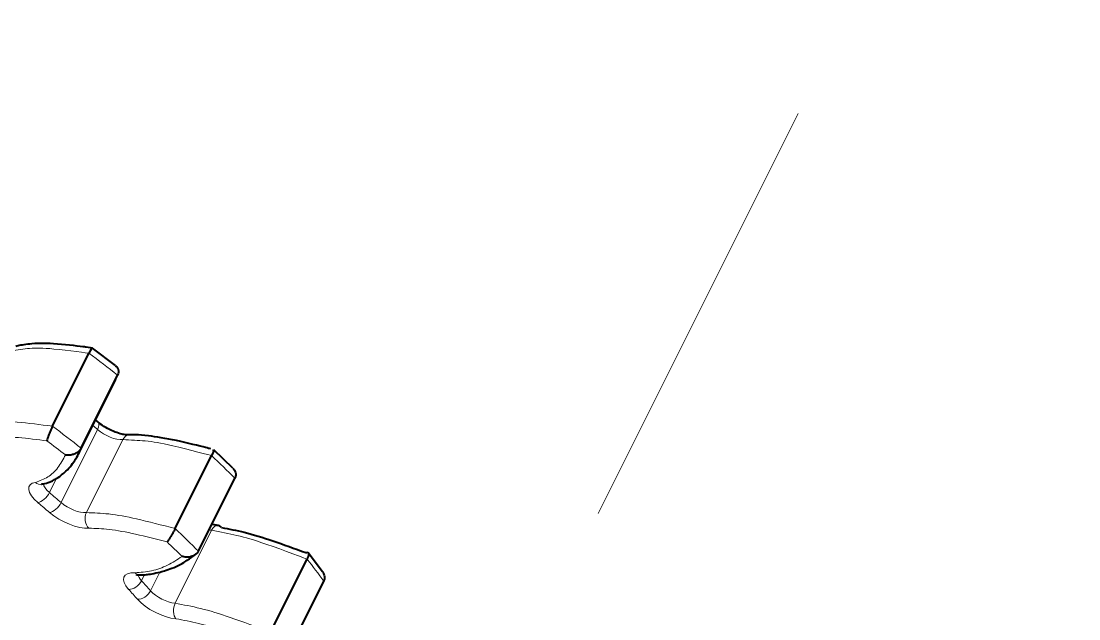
# Model space of a CAD drawing. Header units: inches. Extents: x 0 to 11, y 0 to 8.5.
# Drawn here: x 3.6518 to 3.8885, y 5.6438 to 5.7775 of the extents above; entities that cross this region are included whole.
import ezdxf

# ---------------------------------------------------------------- set-up
doc = ezdxf.new("R2010")
doc.units = ezdxf.units.IN
doc.header["$LTSCALE"] = 0.5
doc.header["$MEASUREMENT"] = 0
doc.linetypes.add('ONS_PHANTOM', pattern=[0.5, 0.25, -0.05, 0.05, -0.05, 0.05, -0.05])
for name, color, linetype, lineweight in [('EXPLODE_LINES', 7, 'ONS_PHANTOM', 13), ('TANGENT_LINES', 7, 'Continuous', 15), ('Visible', 7, 'Continuous', 40)]:
    doc.layers.add(name, color=color, linetype=linetype, lineweight=lineweight)

msp = doc.modelspace()

# ---------------------------------------------------------------- linework, layer by layer
at = {"layer": 'EXPLODE_LINES'}
msp.add_line((3.68033, 5.46613), (3.9238, 5.95307), dxfattribs=at)
at = {"layer": 'TANGENT_LINES'}
for p, q in [((3.67293, 5.69734), (3.67334, 5.69832)), ((3.66887, 5.68612), (3.66071, 5.66979)), ((3.66636, 5.66755), (3.67452, 5.68388)), ((3.66518, 5.68199), (3.66477, 5.68101)), ((3.65808, 5.67203), (3.65969, 5.67525)), ((3.68624, 5.64727), (3.6944, 5.6636)), ((3.6828, 5.65423), (3.68072, 5.65007)), ((3.6787, 5.65233), (3.67938, 5.65369))]:
    msp.add_line(p, q, dxfattribs=at)
for centre, major_axis, ratio, start_param, end_param in [((3.57275, 5.67521), (0.16052, -0.08026), 0.408248, 1.110999, 1.159717), ((3.57275, 5.67521), (0.13644, -0.06822), 0.408248, 1.010289, 1.020949), ((3.67612, 5.68245), (-0.00021, 0.00249), 0.758177, 12.543951, 13.460625), ((3.56356, 5.65684), (0.15828, -0.07914), 0.408248, 1.119423, 1.151293), ((3.57275, 5.67521), (0.16052, -0.08026), 0.408248, 0.886599, 0.935318), ((3.6608, 5.67242), (0.00398, -0.00199), 0.408248, 9.64757, 10.460805), ((3.56356, 5.65684), (0.1342, -0.0671), 0.408248, 1.010289, 1.036027), ((3.66351, 5.67011), (0.00398, -0.00199), 0.408248, 10.435067, 11.975653), ((3.66796, 5.66612), (-0.00021, 0.00249), 0.758177, 0.894254, 2.46505), ((3.6956, 5.66217), (0.00024, 0.00249), 0.626031, 12.558352, 13.586177), ((3.56356, 5.65684), (0.15828, -0.07914), 0.408248, 0.895024, 0.926893), ((3.57275, 5.67521), (0.16052, -0.08026), 0.408248, 0.6622, 0.710918), ((3.68202, 5.65214), (0.00398, -0.00199), 0.408248, 9.66868, 10.236406), ((3.56356, 5.65684), (0.1342, -0.0671), 0.408248, 0.785889, 0.811628), ((3.6841, 5.64981), (0.00398, -0.00199), 0.408248, 10.210667, 11.751253), ((3.68744, 5.64584), (0.00024, 0.00249), 0.626031, 1.019806, 2.590603)]:
    msp.add_ellipse(centre, major_axis=major_axis, ratio=ratio, start_param=start_param, end_param=end_param, dxfattribs=at)
at = {"layer": 'TANGENT_LINES', "extrusion": (0, 0, -1)}
for centre, major_axis, ratio, start_param, end_param in [((3.6673, 5.68594), (0.00164, 0.00189), 0.485297, 12.565851, 13.651366), ((3.56458, 5.65888), (-0.16052, 0.08026), 0.408248, 1.981876, 2.030594), ((3.67167, 5.68644), (-0.00398, 0.00199), 0.408248, 10.015496, 11.556082), ((3.65978, 5.67038), (-0.00621, 0.00311), 0.408248, 11.530343, 13.070929), ((3.65598, 5.67636), (0.00043, -0.00246), 0.799116, 12.565964, 13.312882), ((3.65655, 5.67182), (0.00161, 0.00191), 0.465238, 1.091448, 2.662245), ((3.56458, 5.65888), (-0.13644, 0.06822), 0.408248, 2.105565, 2.131304), ((3.65913, 5.66961), (0.00164, 0.00189), 0.485297, 1.084996, 2.655792), ((3.66249, 5.66807), (-0.00621, 0.00311), 0.408248, 10.015496, 11.556082), ((3.56458, 5.65888), (-0.16052, 0.08026), 0.408248, 2.206275, 2.254993), ((3.69226, 5.66614), (-0.00398, 0.00199), 0.408248, 10.239895, 10.404366), ((3.681, 5.65009), (-0.00621, 0.00311), 0.408248, 11.754743, 13.295329), ((3.67683, 5.65243), (0.00185, 0.00168), 0.628346, 1.018334, 2.58913), ((3.67824, 5.65614), (-0.00009, -0.0025), 0.680882, 12.548565, 13.157642), ((3.56458, 5.65888), (-0.13644, 0.06822), 0.408248, 2.329965, 2.355703), ((3.67881, 5.65021), (0.00188, 0.00165), 0.64518, 1.007075, 2.577872), ((3.68308, 5.64777), (-0.00621, 0.00311), 0.408248, 10.239895, 11.780481)]:
    msp.add_ellipse(centre, major_axis=major_axis, ratio=ratio, start_param=start_param, end_param=end_param, dxfattribs=at)
at = {"layer": 'TANGENT_LINES'}
for points, knots in [([(3.66693, 5.70321), (3.66693, 5.70321), (3.66692, 5.70321), (3.6582, 5.70437), (3.65395, 5.70444), (3.65094, 5.70396), (3.64954, 5.70373)], [0, 0, 0, 0, 0.003075, 0.393882, 0.716704, 1, 1, 1, 1]), ([(3.64137, 5.6874), (3.64271, 5.68764), (3.64558, 5.68814), (3.65105, 5.68791), (3.65603, 5.68724), (3.65876, 5.68688)], [0, 0, 0, 0, 0.284166, 0.607981, 1, 1, 1, 1]), ([(3.65754, 5.68362), (3.65537, 5.68389), (3.65126, 5.68441), (3.64605, 5.68464), (3.64347, 5.68419), (3.64228, 5.68399)], [0, 0, 0, 0, 0.376263, 0.713108, 1, 1, 1, 1]), ([(3.69439, 5.68031), (3.69439, 5.68031), (3.69439, 5.68031), (3.68475, 5.68284), (3.6799, 5.68364), (3.67625, 5.68381), (3.67452, 5.68388)], [0, 0, 0, 0, 0.003009, 0.388128, 0.71096, 1, 1, 1, 1]), ([(3.65496, 5.67432), (3.65592, 5.67466), (3.65784, 5.67535), (3.66013, 5.67753), (3.66115, 5.67947), (3.66168, 5.68046)], [0, 0, 0, 0, 0.327205, 0.656771, 1, 1, 1, 1]), ([(3.66636, 5.66755), (3.66801, 5.6675), (3.6715, 5.66737), (3.67773, 5.66621), (3.68323, 5.66476), (3.68623, 5.66398)], [0, 0, 0, 0, 0.28991, 0.613712, 1, 1, 1, 1]), ([(3.68442, 5.66101), (3.68203, 5.66162), (3.67747, 5.66279), (3.67155, 5.66391), (3.6684, 5.66402), (3.66694, 5.66407)], [0, 0, 0, 0, 0.370955, 0.707591, 1, 1, 1, 1]), ([(3.71576, 5.65715), (3.71576, 5.65715), (3.71575, 5.65716), (3.70569, 5.66094), (3.70045, 5.66244), (3.69636, 5.66322), (3.6944, 5.6636)], [0, 0, 0, 0, 0.002949, 0.38271, 0.705397, 1, 1, 1, 1]), ([(3.67722, 5.6541), (3.67848, 5.6542), (3.68099, 5.65439), (3.68458, 5.65567), (3.68671, 5.65706), (3.68778, 5.65775)], [0, 0, 0, 0, 0.333208, 0.665507, 1, 1, 1, 1]), ([(3.68624, 5.64727), (3.68811, 5.64693), (3.69204, 5.64621), (3.69872, 5.64416), (3.70448, 5.64199), (3.7076, 5.64082)], [0, 0, 0, 0, 0.29547, 0.619108, 1, 1, 1, 1]), ([(3.70524, 5.63818), (3.70275, 5.63911), (3.69798, 5.64088), (3.69161, 5.64284), (3.68808, 5.64349), (3.68642, 5.6438)], [0, 0, 0, 0, 0.365958, 0.702254, 1, 1, 1, 1])]:
    msp.add_open_spline(points, degree=3, knots=knots, dxfattribs=at)
at = {"layer": 'Visible'}
for p, q in [((3.6677, 5.70436), (3.66629, 5.70456)), ((3.66773, 5.70436), (3.66764, 5.70434)), ((3.67287, 5.70044), (3.66774, 5.70435)), ((3.65876, 5.68688), (3.66693, 5.70321)), ((3.66462, 5.6807), (3.67278, 5.69703)), ((3.66518, 5.68199), (3.67334, 5.69832)), ((3.67278, 5.69703), (3.67293, 5.69734)), ((3.67306, 5.69769), (3.67339, 5.69847)), ((3.66893, 5.68783), (3.66841, 5.68828)), ((3.66477, 5.68101), (3.66462, 5.6807)), ((3.68623, 5.66398), (3.69439, 5.68031)), ((3.69488, 5.68162), (3.69489, 5.68155)), ((3.69915, 5.67747), (3.69489, 5.6816)), ((3.69143, 5.65893), (3.69959, 5.67526)), ((3.7076, 5.64082), (3.71576, 5.65715)), ((3.71921, 5.65434), (3.71603, 5.65857)), ((3.67808, 5.65365), (3.67937, 5.65365)), ((3.71132, 5.63587), (3.71948, 5.6522))]:
    msp.add_line(p, q, dxfattribs=at)
at = {"layer": 'Visible', "flags": 128}
for points in [[(3.66764, 5.70434), (3.66764, 5.70434), (3.66746, 5.70414), (3.66722, 5.70376), (3.66693, 5.70321)], [(3.69489, 5.68155), (3.69489, 5.68155), (3.69483, 5.68129), (3.69466, 5.68087), (3.69439, 5.68031)]]:
    msp.add_lwpolyline(points, dxfattribs=at)
at = {"layer": 'Visible'}
for centre, major_axis, ratio, start_param, end_param in [((3.67612, 5.68245), (-0.00021, 0.00249), 0.758177, 12.494147, 12.543951), ((3.6956, 5.66217), (0.00024, 0.00249), 0.626031, 12.015381, 12.558352)]:
    msp.add_ellipse(centre, major_axis=major_axis, ratio=ratio, start_param=start_param, end_param=end_param, dxfattribs=at)
at = {"layer": 'Visible', "extrusion": (0, 0, -1)}
msp.add_ellipse((3.65598, 5.67636), major_axis=(0.00043, -0.00246), ratio=0.799116, start_param=12.505421, end_param=12.565964, dxfattribs=at)
at = {"layer": 'Visible'}
for points, knots in [([(3.66629, 5.70456), (3.66622, 5.70457), (3.66582, 5.70463), (3.65939, 5.70541), (3.65459, 5.70547), (3.65116, 5.70493), (3.6507, 5.70475), (3.65057, 5.7047)], [0, 0, 0, 0, 0.074835, 0.385734, 0.685349, 0.907515, 1, 1, 1, 1]), ([(3.67287, 5.70044), (3.67299, 5.70033), (3.67325, 5.70011), (3.67353, 5.69955), (3.67358, 5.69894), (3.67342, 5.69853), (3.67334, 5.69832)], [0, 0, 0, 0, 0.229234, 0.483108, 0.735869, 1, 1, 1, 1]), ([(3.67592, 5.68494), (3.67573, 5.68493), (3.67529, 5.68492), (3.67421, 5.6851), (3.67275, 5.68556), (3.67113, 5.68628), (3.66955, 5.6873), (3.66911, 5.68768), (3.66893, 5.68783)], [0, 0, 0, 0, 0.116852, 0.271986, 0.458132, 0.662617, 0.867765, 1, 1, 1, 1]), ([(3.65876, 5.68688), (3.65866, 5.68666), (3.65844, 5.68622), (3.65815, 5.68553), (3.65789, 5.68483), (3.65768, 5.68426), (3.65754, 5.68364), (3.65754, 5.68362), (3.65754, 5.68362)], [0, 0, 0, 0, 0.199578, 0.401678, 0.601478, 0.796168, 0.972116, 1, 1, 1, 1]), ([(3.69418, 5.6818), (3.69388, 5.68188), (3.69286, 5.68216), (3.68635, 5.68383), (3.68051, 5.68474), (3.6775, 5.68502), (3.67635, 5.68496), (3.67586, 5.68493)], [0, 0, 0, 0, 0.120082, 0.402615, 0.678547, 0.863761, 1, 1, 1, 1]), ([(3.65976, 5.67525), (3.65985, 5.6753), (3.66013, 5.67548), (3.662, 5.6768), (3.66401, 5.67946), (3.66454, 5.68061), (3.66477, 5.68108)], [0, 0, 0, 0, 0.114495, 0.396572, 0.749543, 1, 1, 1, 1]), ([(3.66518, 5.68199), (3.66505, 5.68178), (3.66479, 5.68137), (3.6642, 5.6809), (3.66345, 5.68056), (3.66272, 5.68035), (3.66172, 5.68045), (3.66168, 5.68046), (3.66168, 5.68046)], [0, 0, 0, 0, 0.18155, 0.367122, 0.557878, 0.757575, 0.963466, 1, 1, 1, 1]), ([(3.69463, 5.68142), (3.69463, 5.68142), (3.69464, 5.68143), (3.69475, 5.68154), (3.69484, 5.68162)], [0, 0, 0, 0, 0.182149, 1, 1, 1, 1]), ([(3.69915, 5.67747), (3.69924, 5.67738), (3.69944, 5.67717), (3.69976, 5.67655), (3.69983, 5.6759), (3.69967, 5.67548), (3.69959, 5.67526)], [0, 0, 0, 0, 0.207433, 0.474725, 0.73502, 1, 1, 1, 1]), ([(3.65632, 5.67388), (3.65634, 5.67389), (3.65638, 5.67389), (3.6564, 5.6739), (3.65641, 5.6739)], [0, 0, 0, 0, 0.592825, 1, 1, 1, 1]), ([(3.65634, 5.67389), (3.65681, 5.67398), (3.65785, 5.67418), (3.65909, 5.67487), (3.65976, 5.67525)], [0, 0, 0, 0, 0.452177, 1, 1, 1, 1]), ([(3.68623, 5.66398), (3.68612, 5.66376), (3.68589, 5.66333), (3.68553, 5.66268), (3.68514, 5.66204), (3.68482, 5.66152), (3.68444, 5.66102), (3.68442, 5.66101), (3.68442, 5.66101)], [0, 0, 0, 0, 0.199845, 0.402197, 0.602176, 0.796868, 0.972314, 1, 1, 1, 1]), ([(3.69584, 5.66466), (3.69553, 5.6647), (3.69498, 5.66478), (3.69462, 5.66488), (3.69446, 5.66493)], [0, 0, 0, 0, 0.56749, 1, 1, 1, 1]), ([(3.69662, 5.66421), (3.69828, 5.6639), (3.70182, 5.66325), (3.70818, 5.66129), (3.71296, 5.65952), (3.71545, 5.6586)], [0, 0, 0, 0, 0.297746, 0.634042, 1, 1, 1, 1]), ([(3.69143, 5.65893), (3.6913, 5.65873), (3.69104, 5.65833), (3.69042, 5.6579), (3.68964, 5.65763), (3.68886, 5.6575), (3.68782, 5.65773), (3.68778, 5.65775), (3.68778, 5.65775)], [0, 0, 0, 0, 0.178737, 0.36119, 0.550315, 0.751192, 0.962184, 1, 1, 1, 1]), ([(3.6828, 5.65423), (3.68282, 5.65423), (3.68293, 5.65426), (3.68584, 5.65508), (3.68893, 5.65679), (3.69026, 5.6578), (3.69085, 5.65825)], [0, 0, 0, 0, 0.050988, 0.356402, 0.719338, 1, 1, 1, 1]), ([(3.71545, 5.6586), (3.71545, 5.6586), (3.71547, 5.65861), (3.71588, 5.65873), (3.71598, 5.65863), (3.71602, 5.65858)], [0, 0, 0, 0, 0.107186, 0.633445, 1, 1, 1, 1]), ([(3.71602, 5.65858), (3.71604, 5.65857), (3.71608, 5.65852), (3.71613, 5.65816), (3.71602, 5.65772), (3.71585, 5.65735), (3.71576, 5.65715)], [0, 0, 0, 0, 0.117144, 0.363466, 0.659089, 1, 1, 1, 1]), ([(3.67937, 5.65365), (3.67948, 5.65366), (3.6799, 5.65366), (3.68158, 5.65399), (3.6828, 5.65423)], [0, 0, 0, 0, 0.27457, 1, 1, 1, 1]), ([(3.71921, 5.65435), (3.71923, 5.65431), (3.71932, 5.65421), (3.71966, 5.65353), (3.71972, 5.65286), (3.71956, 5.65242), (3.71948, 5.6522)], [0, 0, 0, 0, 0.136867, 0.431911, 0.716135, 1, 1, 1, 1]), ([(3.67754, 5.6536), (3.67756, 5.6536), (3.6776, 5.65362), (3.67807, 5.65365), (3.67813, 5.65364), (3.67815, 5.65364)], [0, 0, 0, 0, 0.205494, 0.768902, 1, 1, 1, 1])]:
    msp.add_open_spline(points, degree=3, knots=knots, dxfattribs=at)

doc.saveas('drawing.dxf')
